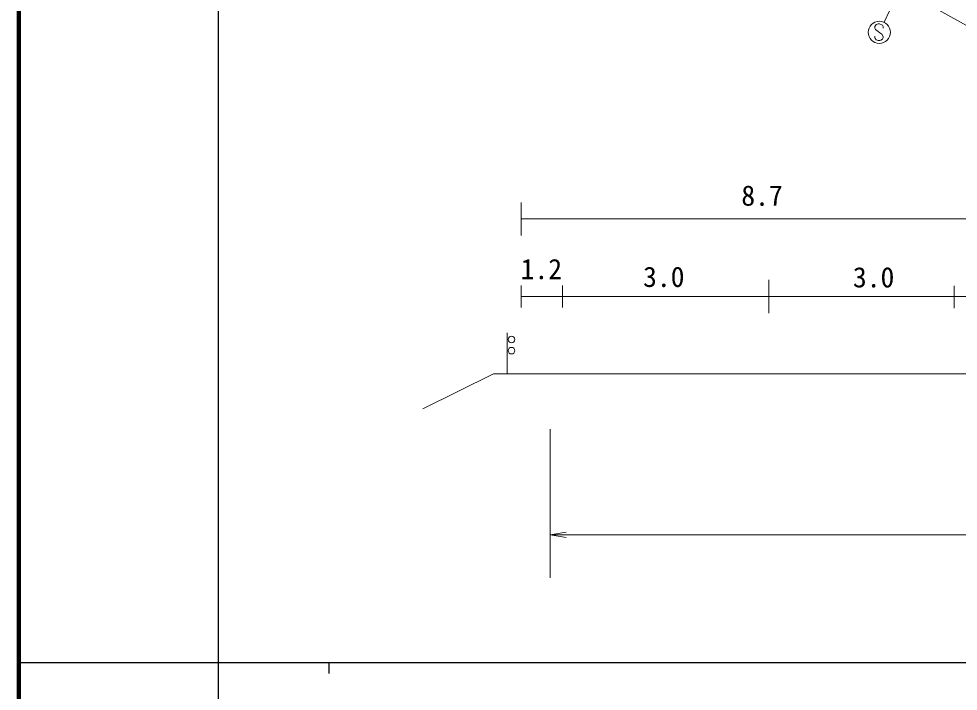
# Model space of a CAD drawing. Units: millimetres, scale not verified. Extents: x 40000 to 680000, y 20000 to 380000.
# Drawn here: x 40000 to 124800, y 202409 to 263153 of the extents above; entities that cross this region are included whole.
import ezdxf
from ezdxf.enums import TextEntityAlignment as Align

# ---------------------------------------------------------------- set-up
doc = ezdxf.new("R2010")
doc.units = ezdxf.units.MM
doc.header["$LTSCALE"] = 1000
for name, color, linetype, lineweight in [('M-BGD', 7, 'Continuous', 13), ('M-STR-HTXT', 7, 'Continuous', 13), ('M-STR-STR3', 7, 'Continuous', 13), ('M-STR-STRC', 7, 'Continuous', 13), ('M-TTL', 2, 'Continuous', 140), ('M-TTL-BAND', 7, 'Continuous', 25)]:
    doc.layers.add(name, color=color, linetype=linetype, lineweight=lineweight)
doc.styles.add('ＭＳ ゴシック', font='')
doc.styles.get('ＭＳ ゴシック').set_extended_font_data('MS Gothic')

# ---------------------------------------------------------------- blocks, each defined once
blk = doc.blocks.new('open_arrow')
at = {"color": 0, "linetype": 'Continuous', "lineweight": -2}
blk.add_lwpolyline([(7.5, 1.25), (0, 0), (7.5, -1.25)], dxfattribs=at)

msp = doc.modelspace()

# ---------------------------------------------------------------- linework, layer by layer
at = {"layer": 'M-BGD'}
msp.add_line((126358, 262087), (122509, 264238), dxfattribs=at)
at = {"layer": 'M-STR-HTXT'}
for p, q in [((85346, 246567), (85346, 243567)), ((85346, 245067), (133096, 245067)), ((107714, 239567), (107714, 236567)), ((85346, 239067), (85346, 237067)), ((89082, 239067), (89082, 237067)), ((124433, 239026), (124433, 237026)), ((85346, 238067), (96346, 238067)), ((96346, 238067), (98846, 238067)), ((112596, 238067), (98846, 238067)), ((126346, 238067), (112596, 238067)), ((84096, 231067), (84096, 234794)), ((82846, 231067), (76473, 227928)), ((95346, 231067), (82846, 231067)), ((133096, 231067), (95346, 231067))]:
    msp.add_line(p, q, dxfattribs=at)
for centre in [(84474, 234172), (84469, 233172)]:
    msp.add_circle(centre, 300, dxfattribs=at)
at = {"layer": 'M-STR-STR3'}
for p, q in [((87953, 212661), (87953, 226075)), ((87953, 216550), (273960, 216550))]:
    msp.add_line(p, q, dxfattribs=at)
at = {"layer": 'M-STR-STRC'}
for p, q in [((130241, 288654), (118103, 262833)), ((117390, 262627), (117266, 262443)), ((117266, 262443), (117269, 262311)), ((117269, 262311), (117332, 262182)), ((117332, 262182), (117587, 262000)), ((117582, 262693), (117390, 262627)), ((117703, 262690), (117582, 262693)), ((117953, 262572), (117703, 262690)), ((118017, 262440), (117953, 262572)), ((118017, 262311), (118017, 262440)), ((117269, 261463), (117266, 261584)), ((117308, 261360), (117269, 261463)), ((117392, 261250), (117308, 261360)), ((117579, 261189), (117392, 261250)), ((117714, 261189), (117579, 261189)), ((117587, 262000), (117716, 261868)), ((117814, 261218), (117714, 261189)), ((117716, 261868), (117895, 261753)), ((117956, 261310), (117814, 261218)), ((117895, 261753), (118022, 261552)), ((118017, 261442), (117956, 261310)), ((118022, 261552), (118017, 261442))]:
    msp.add_line(p, q, dxfattribs=at)
msp.add_circle((117673, 261930), 1000, dxfattribs=at)
at = {"layer": 'M-TTL'}
msp.add_line((40000, 380000), (40000, 20000), dxfattribs=at)
at = {"layer": 'M-TTL-BAND'}
for p, q in [((58000, 370000), (58000, 20000)), ((40000, 205000), (579000, 205000)), ((68000, 205000), (68000, 204000))]:
    msp.add_line(p, q, dxfattribs=at)

# ---------------------------------------------------------------- block references
at = {"layer": 'M-STR-STR3', "xscale": 193, "yscale": 193}
msp.add_blockref('open_arrow', (87953, 216550), dxfattribs=at)

# ---------------------------------------------------------------- texts
at = {"layer": 'M-STR-HTXT', "style": 'ＭＳ ゴシック'}
for s, p in [('8.7', (105221, 245718)), ('1.2', (85300, 239080)), ('3.0', (96353, 238377)), ('3.0', (115295, 238338))]:
    msp.add_text(s, height=1833, dxfattribs=at).set_placement(p, align=Align.BOTTOM_LEFT)

doc.saveas('drawing.dxf')
